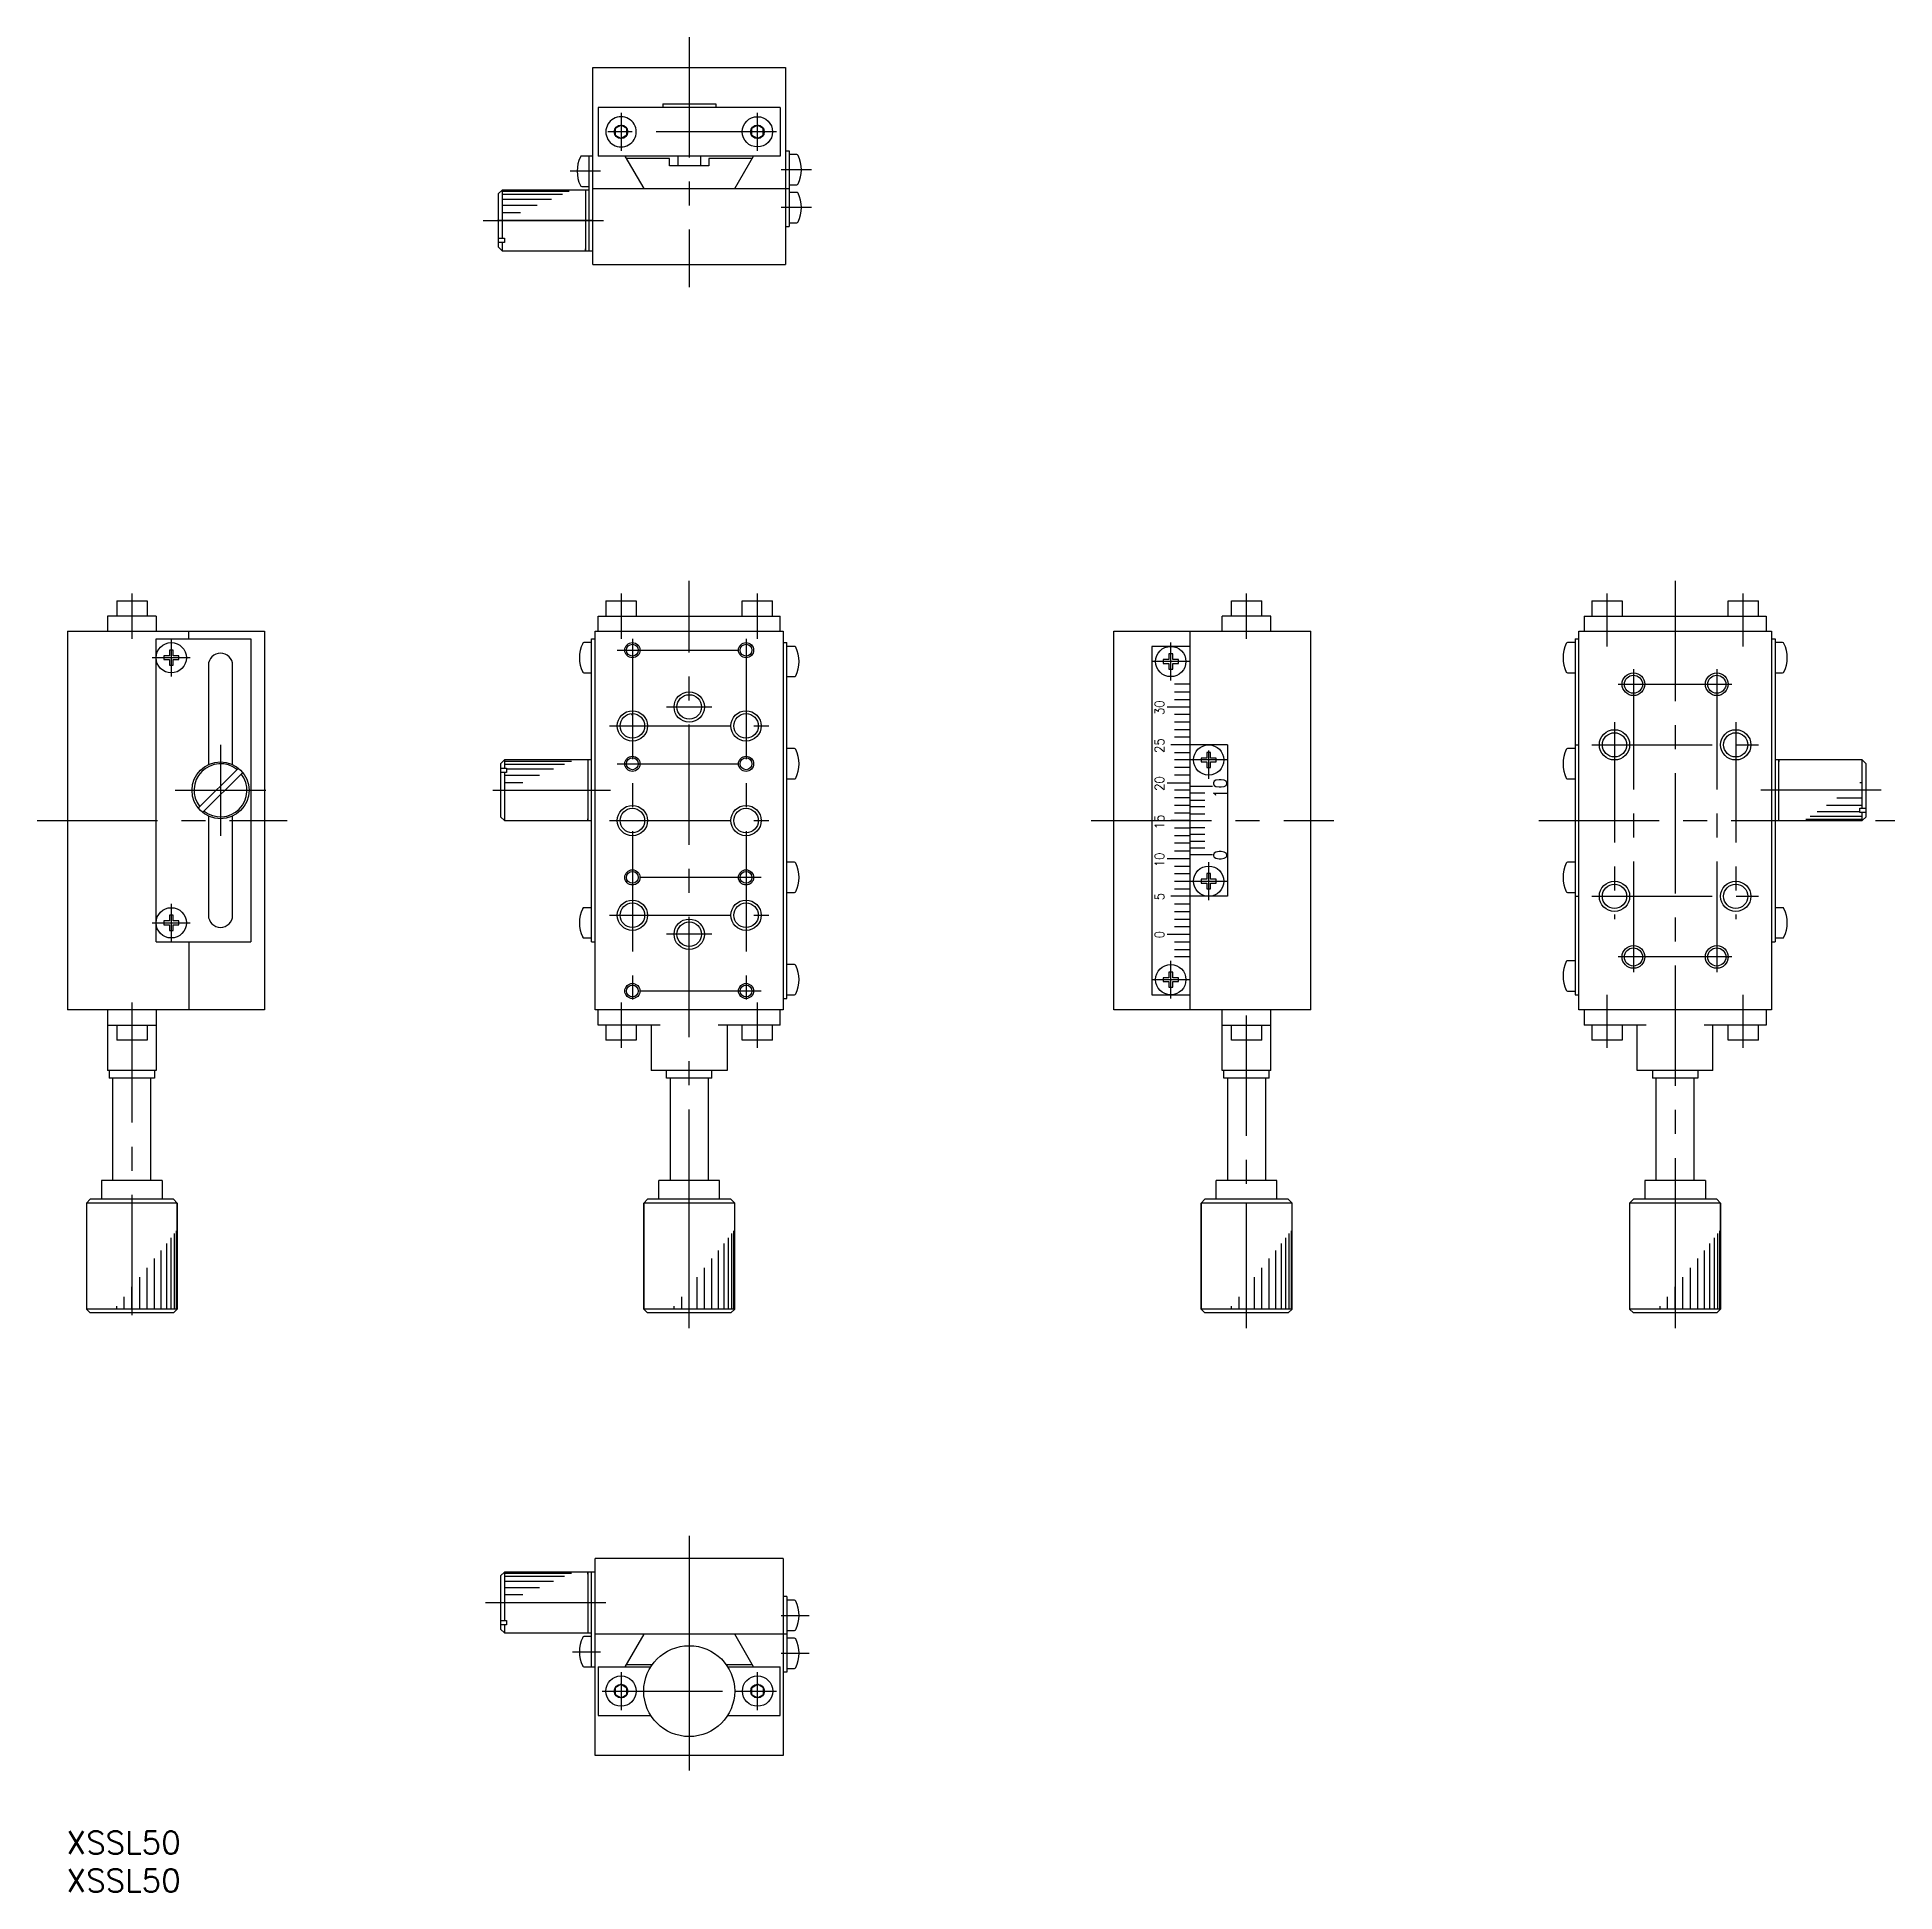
# Model space of a CAD drawing. Extents: x -4 to 241, y -8 to 237.
import ezdxf

# ---------------------------------------------------------------- set-up
doc = ezdxf.new("R2010")
doc.units = 0
doc.header["$LTSCALE"] = 0.5
doc.linetypes.add('CENTER', pattern=[50.8, 31.75, -6.35, 6.35, -6.35])
for name, color, linetype in [('MSM_CENTER', 1, 'CENTER'), ('MSM_CONTINUOUS', 7, 'CONTINUOUS'), ('MSM_NARROW', 5, 'CONTINUOUS'), ('MSM_PART_NUMBER', 7, 'CONTINUOUS')]:
    doc.layers.add(name, color=color, linetype=linetype)
doc.styles.get("Standard").update_dxf_attribs({"font": 'txt.shx', "height": 3, "bigfont": 'bigfont.shx'})

# ---------------------------------------------------------------- blocks, each defined once
blk = doc.blocks.new('*U2')
at = {"layer": 'MSM_PART_NUMBER'}
blk.add_text('XSSL50', height=3, dxfattribs=at).set_placement((0, -3))
blk = doc.blocks.new('*U3')
at = {"layer": 'MSM_PART_NUMBER'}
blk.add_text('XSSL50', height=3, dxfattribs=at).set_placement((0, -8))

msp = doc.modelspace()

# ---------------------------------------------------------------- linework, layer by layer
at = {"layer": 'MSM_CENTER'}
for p, q in [((82.16, 236.86), (82.16, 203.86)), ((73.16, 226.86), (73.16, 221.86)), ((91.16, 221.86), (91.16, 226.86)), ((93.66, 224.36), (70.66, 224.36)), ((70.46, 219.16), (66.46, 219.16)), ((98.31, 219.36), (94.31, 219.36)), ((98.31, 214.36), (94.31, 214.36)), ((54.96, 212.66), (71.46, 212.66)), ((69.46, 212.66), (56.86, 212.66)), ((82.16, 79.43), (82.16, 165.08)), ((212.28, 165.08), (212.28, 79.43)), ((8.6, 163.43), (8.6, 157.43)), ((73.16, 163.43), (73.16, 157.43)), ((91.16, 157.43), (91.16, 163.43)), ((155.72, 157.43), (155.72, 163.43)), ((155.72, 157.43), (155.72, 163.43)), ((203.28, 163.43), (203.28, 156.43)), ((221.28, 156.43), (221.28, 163.43)), ((13.8, 157.43), (13.8, 152.43)), ((74.66, 157.43), (74.66, 108.93)), ((89.66, 157.43), (89.66, 108.93)), ((145.72, 151.93), (145.72, 156.93)), ((16.3, 154.93), (11.3, 154.93)), ((72.66, 155.93), (91.66, 155.93)), ((148.22, 154.43), (143.22, 154.43)), ((206.78, 153.43), (206.78, 113.43)), ((217.78, 153.43), (217.78, 113.43)), ((204.78, 151.43), (219.78, 151.43)), ((205.28, 151.43), (205.58, 151.43)), ((218.98, 151.43), (219.28, 151.43)), ((79.16, 148.43), (85.16, 148.43)), ((71.66, 145.93), (92.66, 145.93)), ((204.28, 146.43), (204.28, 120.43)), ((220.28, 146.43), (220.28, 120.43)), ((20.3, 143.43), (20.3, 131.43)), ((150.72, 138.93), (150.72, 142.68)), ((201.28, 143.43), (223.28, 143.43)), ((205.88, 143.43), (206.28, 143.43)), ((221.88, 143.43), (222.28, 143.43)), ((72.66, 140.93), (91.66, 140.93)), ((153.22, 141.43), (148.22, 141.43)), ((153.22, 141.43), (148.22, 141.43)), ((14.3, 137.43), (26.3, 137.43)), ((56.26, 137.43), (71.76, 137.43)), ((239.48, 137.43), (222.98, 137.43)), ((-3.9, 133.43), (29.1, 133.43)), ((71.66, 133.43), (92.66, 133.43)), ((135.22, 133.43), (167.22, 133.43)), ((194.28, 133.43), (241.28, 133.43)), ((150.72, 124.18), (150.72, 127.93)), ((91.66, 125.93), (72.66, 125.93)), ((148.22, 125.43), (153.22, 125.43)), ((150.72, 122.93), (150.72, 124.18)), ((201.28, 123.43), (223.28, 123.43)), ((205.88, 123.43), (206.28, 123.43)), ((221.88, 123.43), (222.28, 123.43)), ((13.8, 122.43), (13.8, 117.43)), ((71.66, 120.93), (92.66, 120.93)), ((11.3, 119.93), (16.3, 119.93)), ((85.16, 118.43), (79.16, 118.43)), ((219.78, 115.43), (204.78, 115.43)), ((205.58, 115.43), (205.28, 115.43)), ((218.98, 115.43), (219.28, 115.43)), ((145.72, 109.93), (145.72, 114.93)), ((91.66, 110.93), (72.66, 110.93)), ((143.22, 112.43), (148.22, 112.43)), ((203.28, 110.43), (203.28, 103.43)), ((221.28, 103.43), (221.28, 110.43)), ((8.6, 109.43), (8.6, 66.43)), ((73.16, 109.43), (73.16, 103.43)), ((91.16, 103.43), (91.16, 109.43)), ((155.72, 66.43), (155.72, 109.43)), ((8.6, 82.93), (8.6, 68.93)), ((82.16, 68.93), (82.16, 82.93)), ((155.72, 68.93), (155.72, 82.93)), ((212.28, 82.93), (212.28, 68.93)), ((82.16, 66.43), (82.16, 68.93)), ((212.28, 68.93), (212.28, 66.43)), ((82.16, 39), (82.16, 23.9)), ((55.26, 30.2), (71.46, 30.2)), ((94.31, 28.5), (98.01, 28.5)), ((66.76, 23.7), (70.46, 23.7)), ((82.16, 23.9), (82.16, 6)), ((94.31, 23.5), (98.01, 23.5)), ((73.16, 21), (73.16, 16)), ((91.18, 16), (91.18, 21)), ((70.66, 18.5), (88.16, 18.5)), ((88.16, 18.5), (93.66, 18.5))]:
    msp.add_line(p, q, dxfattribs=at)
at = {"layer": 'MSM_CONTINUOUS'}
for p, q in [((69.46, 206.86), (69.46, 232.86)), ((69.46, 232.86), (94.86, 232.86)), ((94.86, 232.86), (94.86, 206.86)), ((78.66, 228.06), (78.66, 227.56)), ((78.66, 228.06), (85.66, 228.06)), ((85.66, 228.06), (85.66, 227.56)), ((70.16, 227.56), (70.16, 221.16)), ((94.16, 227.56), (70.16, 227.56)), ((94.16, 227.56), (94.16, 221.16)), ((73.16, 225.26), (72.38, 224.81)), ((72.38, 224.81), (72.38, 223.91)), ((72.38, 223.91), (73.16, 223.46)), ((73.94, 224.81), (73.16, 225.26)), ((73.94, 223.91), (73.16, 223.46)), ((73.94, 223.91), (73.94, 224.81)), ((91.16, 225.26), (90.38, 224.81)), ((90.38, 224.81), (90.38, 223.91)), ((91.16, 223.46), (90.38, 223.91)), ((91.94, 224.81), (91.16, 225.26)), ((91.16, 223.46), (91.94, 223.91)), ((91.94, 223.91), (91.94, 224.81)), ((69.46, 221.16), (67.97, 221.16)), ((68.96, 208.66), (68.96, 221.16)), ((94.16, 221.16), (70.16, 221.16)), ((73.68, 221.16), (76.16, 216.86)), ((79.56, 220.86), (73.85, 220.86)), ((79.56, 219.86), (79.56, 220.86)), ((80.66, 221.16), (80.66, 219.86)), ((83.66, 221.16), (83.66, 219.86)), ((85.36, 220.86), (84.76, 220.86)), ((84.76, 220.86), (84.76, 219.86)), ((90.47, 220.86), (85.36, 220.86)), ((88.16, 216.86), (90.64, 221.16)), ((94.86, 221.86), (95.36, 221.86)), ((94.86, 221.86), (94.86, 221.56)), ((95.36, 221.86), (95.36, 211.86)), ((96.35, 221.36), (95.36, 221.36)), ((84.76, 219.86), (79.56, 219.86)), ((56.96, 216.16), (57.46, 216.66)), ((56.96, 216.16), (56.96, 209.16)), ((68.96, 216.66), (57.46, 216.66)), ((57.46, 216.66), (57.46, 210.3)), ((67.97, 217.16), (68.96, 217.16)), ((68.46, 216.66), (68.46, 208.66)), ((69.46, 216.86), (95.36, 216.86)), ((95.36, 217.36), (96.35, 217.36)), ((96.35, 216.36), (95.36, 216.36)), ((94.86, 211.86), (95.36, 211.86)), ((95.36, 212.36), (96.35, 212.36)), ((56.96, 210.3), (57.76, 210.3)), ((57.76, 209.73), (56.96, 209.73)), ((57.46, 208.66), (56.96, 209.16)), ((57.46, 209.73), (57.46, 208.66)), ((57.46, 208.66), (69.46, 208.66)), ((57.76, 210.3), (57.76, 209.73)), ((68.46, 208.66), (68.46, 208.91)), ((69.46, 206.86), (94.86, 206.86)), ((6.6, 162.43), (10.6, 162.43)), ((6.6, 162.43), (6.6, 160.43)), ((10.6, 162.43), (10.6, 160.43)), ((71.16, 162.43), (71.16, 160.43)), ((71.16, 162.43), (75.16, 162.43)), ((75.16, 162.43), (75.16, 160.43)), ((89.16, 162.43), (93.16, 162.43)), ((89.16, 160.43), (89.16, 162.43)), ((93.16, 160.43), (93.16, 162.43)), ((153.72, 160.43), (153.72, 162.43)), ((153.72, 162.43), (157.72, 162.43)), ((157.72, 160.43), (157.72, 162.43)), ((201.28, 162.43), (201.28, 160.43)), ((201.28, 162.43), (205.28, 162.43)), ((205.28, 162.43), (205.28, 160.43)), ((219.28, 162.43), (223.28, 162.43)), ((219.28, 160.43), (219.28, 162.43)), ((223.28, 160.43), (223.28, 162.43)), ((5.4, 160.43), (5.4, 158.43)), ((11.8, 160.43), (5.4, 160.43)), ((11.8, 160.43), (11.8, 158.43)), ((70.16, 158.43), (70.16, 160.43)), ((70.16, 160.43), (94.16, 160.43)), ((94.16, 158.43), (94.16, 160.43)), ((152.52, 158.43), (152.52, 160.43)), ((158.92, 160.43), (152.52, 160.43)), ((158.92, 158.43), (158.92, 160.43)), ((200.28, 160.43), (224.28, 160.43)), ((200.28, 160.43), (200.28, 158.43)), ((224.28, 160.43), (224.28, 158.43)), ((0.1, 158.43), (0.1, 108.43)), ((0.1, 158.43), (26.1, 158.43)), ((11.8, 117.43), (11.8, 157.43)), ((11.8, 157.43), (24.3, 157.43)), ((16.1, 157.43), (16.1, 158.43)), ((24.3, 157.43), (24.3, 117.43)), ((26.1, 158.43), (26.1, 108.43)), ((69.26, 156.93), (68.27, 156.93)), ((69.26, 117.43), (69.26, 157.43)), ((69.26, 157.43), (69.76, 157.43)), ((69.76, 158.43), (94.56, 158.43)), ((69.76, 157.43), (69.76, 158.43)), ((69.76, 108.43), (69.76, 157.43)), ((94.56, 158.43), (94.56, 108.43)), ((94.56, 156.93), (95.06, 156.93)), ((95.06, 109.93), (95.06, 156.93)), ((138.22, 108.43), (138.22, 158.43)), ((138.22, 158.43), (164.22, 158.43)), ((148.22, 158.43), (148.22, 108.43)), ((164.22, 108.43), (164.22, 158.43)), ((199.08, 156.93), (198.09, 156.93)), ((199.08, 157.43), (199.08, 110.43)), ((199.08, 157.43), (199.58, 157.43)), ((199.58, 108.43), (199.58, 158.43)), ((199.58, 158.43), (224.98, 158.43)), ((224.98, 158.43), (224.98, 108.43)), ((224.98, 157.43), (225.48, 157.43)), ((225.48, 157.43), (225.48, 117.43)), ((226.47, 156.93), (225.48, 156.93)), ((13.55, 155.18), (12.8, 155.18)), ((12.8, 155.18), (12.8, 154.68)), ((12.8, 154.68), (13.55, 154.68)), ((14.05, 155.93), (13.55, 155.93)), ((13.55, 155.93), (13.55, 155.18)), ((13.55, 154.68), (13.55, 153.93)), ((14.05, 155.18), (14.05, 155.93)), ((14.8, 155.18), (14.05, 155.18)), ((14.05, 153.93), (14.05, 154.68)), ((14.05, 154.68), (14.8, 154.68)), ((14.8, 154.68), (14.8, 155.18)), ((96.05, 156.43), (95.06, 156.43)), ((148.22, 156.43), (143.22, 156.43)), ((143.22, 156.43), (143.22, 110.43)), ((145.47, 154.68), (144.72, 154.68)), ((144.72, 154.68), (144.72, 154.18)), ((145.97, 155.43), (145.47, 155.43)), ((145.47, 155.43), (145.47, 154.68)), ((145.97, 154.68), (145.97, 155.43)), ((146.72, 154.68), (145.97, 154.68)), ((146.72, 154.18), (146.72, 154.68)), ((13.55, 153.93), (14.05, 153.93)), ((18.7, 153.93), (18.7, 140.83)), ((21.9, 140.83), (21.9, 153.93)), ((68.27, 152.93), (69.26, 152.93)), ((95.06, 152.43), (96.05, 152.43)), ((144.72, 154.18), (145.47, 154.18)), ((145.47, 154.18), (145.47, 153.43)), ((145.47, 153.43), (145.97, 153.43)), ((145.97, 153.43), (145.97, 154.18)), ((145.97, 154.18), (146.72, 154.18)), ((198.09, 152.93), (199.08, 152.93)), ((225.48, 152.93), (226.47, 152.93)), ((148.22, 151.43), (146.22, 151.43)), ((146.22, 150.43), (148.22, 150.43)), ((145.22, 148.43), (148.22, 148.43)), ((146.22, 149.43), (148.22, 149.43)), ((148.22, 147.43), (146.22, 147.43)), ((148.22, 146.43), (146.22, 146.43)), ((148.22, 145.43), (146.22, 145.43)), ((96.05, 142.93), (95.06, 142.93)), ((148.22, 143.43), (145.72, 143.43)), ((148.22, 144.43), (146.22, 144.43)), ((146.22, 142.43), (148.22, 142.43)), ((153.22, 143.43), (148.22, 143.43)), ((150.47, 142.43), (150.47, 141.68)), ((150.97, 142.43), (150.47, 142.43)), ((150.97, 141.68), (150.97, 142.43)), ((153.22, 143.43), (153.22, 123.43)), ((199.08, 142.93), (198.09, 142.93)), ((199.08, 143.43), (199.58, 143.43)), ((22.66, 140.36), (17.37, 135.07)), ((23.23, 139.79), (17.94, 134.5)), ((57.26, 140.93), (57.76, 141.43)), ((57.26, 140.93), (57.26, 133.93)), ((57.26, 140.36), (58.06, 140.36)), ((58.06, 139.79), (57.26, 139.79)), ((69.26, 141.43), (57.76, 141.43)), ((57.76, 141.43), (57.76, 140.36)), ((57.76, 139.79), (57.76, 133.43)), ((58.06, 140.36), (58.06, 139.79)), ((68.76, 141.43), (68.76, 133.43)), ((148.22, 141.43), (146.22, 141.43)), ((148.22, 140.43), (146.22, 140.43)), ((149.72, 141.68), (149.72, 141.18)), ((150.47, 141.68), (149.72, 141.68)), ((149.72, 141.18), (150.47, 141.18)), ((150.47, 141.18), (150.47, 140.43)), ((150.47, 140.43), (150.97, 140.43)), ((151.72, 141.68), (150.97, 141.68)), ((150.97, 141.18), (151.72, 141.18)), ((150.97, 140.43), (150.97, 141.18)), ((151.72, 141.18), (151.72, 141.68)), ((225.98, 141.43), (225.48, 141.43)), ((225.98, 141.43), (225.98, 141.18)), ((236.98, 141.43), (225.98, 141.43)), ((225.98, 133.43), (225.98, 141.43)), ((236.98, 141.43), (237.48, 140.93)), ((236.98, 135.07), (236.98, 141.43)), ((237.48, 133.93), (237.48, 140.93)), ((95.06, 138.93), (96.05, 138.93)), ((145.22, 138.43), (148.22, 138.43)), ((148.22, 139.43), (146.22, 139.43)), ((148.22, 137.43), (146.22, 137.43)), ((151.22, 137.93), (148.22, 137.93)), ((198.09, 138.93), (199.08, 138.93)), ((148.22, 136.43), (146.22, 136.43)), ((148.22, 135.43), (146.22, 135.43)), ((150.22, 137.03), (148.22, 137.03)), ((148.22, 136.13), (150.22, 136.13)), ((150.22, 135.23), (148.22, 135.23)), ((236.68, 134.5), (236.68, 135.07)), ((236.68, 135.07), (237.48, 135.07)), ((18.7, 134.03), (18.7, 120.93)), ((21.9, 120.93), (21.9, 134.03)), ((57.76, 133.43), (57.26, 133.93)), ((57.76, 133.43), (68.76, 133.43)), ((68.76, 133.43), (68.76, 133.68)), ((68.76, 133.43), (69.26, 133.43)), ((148.22, 133.43), (145.72, 133.43)), ((148.22, 134.43), (146.22, 134.43)), ((148.22, 132.43), (146.22, 132.43)), ((148.22, 134.33), (150.22, 134.33)), ((148.22, 133.43), (150.72, 133.43)), ((148.22, 132.53), (150.22, 132.53)), ((225.48, 133.43), (236.98, 133.43)), ((237.48, 134.5), (236.68, 134.5)), ((236.98, 133.43), (236.98, 134.5)), ((237.48, 133.93), (236.98, 133.43)), ((148.22, 131.43), (146.22, 131.43)), ((148.22, 130.43), (146.22, 130.43)), ((148.22, 131.63), (150.22, 131.63)), ((148.22, 130.73), (150.22, 130.73)), ((96.05, 127.93), (95.06, 127.93)), ((145.22, 128.43), (148.22, 128.43)), ((146.22, 129.43), (148.22, 129.43)), ((148.22, 129.83), (150.22, 129.83)), ((151.22, 128.93), (148.22, 128.93)), ((199.08, 127.93), (198.09, 127.93)), ((146.22, 127.43), (148.22, 127.43)), ((146.22, 126.43), (148.22, 126.43)), ((146.22, 125.43), (148.22, 125.43)), ((149.72, 125.68), (149.72, 125.18)), ((150.47, 125.68), (149.72, 125.68)), ((149.72, 125.18), (150.47, 125.18)), ((150.47, 126.43), (150.47, 125.68)), ((150.97, 126.43), (150.47, 126.43)), ((150.47, 125.18), (150.47, 124.43)), ((150.97, 125.68), (150.97, 126.43)), ((151.72, 125.68), (150.97, 125.68)), ((150.97, 125.18), (151.72, 125.18)), ((150.97, 124.43), (150.97, 125.18)), ((151.72, 125.18), (151.72, 125.68)), ((95.06, 123.93), (96.05, 123.93)), ((148.22, 123.43), (145.72, 123.43)), ((146.22, 124.43), (148.22, 124.43)), ((153.22, 123.43), (148.22, 123.43)), ((150.47, 124.43), (150.97, 124.43)), ((198.09, 123.93), (199.08, 123.93)), ((199.08, 123.43), (199.58, 123.43)), ((12.8, 120.18), (12.8, 119.68)), ((13.55, 120.18), (12.8, 120.18)), ((13.55, 120.93), (13.55, 120.18)), ((14.05, 120.93), (13.55, 120.93)), ((14.05, 120.18), (14.05, 120.93)), ((14.8, 120.18), (14.05, 120.18)), ((14.8, 119.68), (14.8, 120.18)), ((69.26, 121.93), (68.27, 121.93)), ((146.22, 122.43), (148.22, 122.43)), ((146.22, 121.43), (148.22, 121.43)), ((146.22, 120.43), (148.22, 120.43)), ((226.47, 121.93), (225.48, 121.93)), ((12.8, 119.68), (13.55, 119.68)), ((13.55, 119.68), (13.55, 118.93)), ((13.55, 118.93), (14.05, 118.93)), ((14.05, 119.68), (14.8, 119.68)), ((14.05, 118.93), (14.05, 119.68)), ((68.27, 117.93), (69.26, 117.93)), ((145.22, 118.43), (148.22, 118.43)), ((146.22, 119.43), (148.22, 119.43)), ((225.48, 117.93), (226.47, 117.93)), ((11.8, 117.43), (24.3, 117.43)), ((16.1, 117.43), (16.1, 108.43)), ((69.26, 117.43), (69.76, 117.43)), ((146.22, 117.43), (148.22, 117.43)), ((146.22, 116.43), (148.22, 116.43)), ((148.22, 115.43), (146.22, 115.43)), ((224.98, 117.43), (225.48, 117.43)), ((96.05, 114.43), (95.06, 114.43)), ((145.47, 113.43), (145.47, 112.68)), ((145.97, 113.43), (145.47, 113.43)), ((145.97, 112.68), (145.97, 113.43)), ((199.08, 114.93), (198.09, 114.93)), ((95.06, 110.43), (96.05, 110.43)), ((143.22, 110.43), (148.22, 110.43)), ((144.72, 112.68), (144.72, 112.18)), ((145.47, 112.68), (144.72, 112.68)), ((144.72, 112.18), (145.47, 112.18)), ((145.47, 112.18), (145.47, 111.43)), ((145.47, 111.43), (145.97, 111.43)), ((146.72, 112.68), (145.97, 112.68)), ((145.97, 112.18), (146.72, 112.18)), ((145.97, 111.43), (145.97, 112.18)), ((146.72, 112.18), (146.72, 112.68)), ((198.09, 110.93), (199.08, 110.93)), ((199.08, 110.43), (199.58, 110.43)), ((26.1, 108.43), (0.1, 108.43)), ((5.4, 108.43), (5.4, 100.43)), ((11.8, 108.43), (11.8, 100.43)), ((94.56, 108.43), (69.76, 108.43)), ((70.16, 106.43), (70.16, 108.43)), ((94.16, 106.43), (94.16, 108.43)), ((94.56, 109.93), (95.06, 109.93)), ((164.22, 108.43), (138.22, 108.43)), ((152.52, 100.43), (152.52, 108.43)), ((158.92, 100.43), (158.92, 108.43)), ((224.98, 108.43), (199.58, 108.43)), ((200.28, 108.43), (200.28, 106.43)), ((224.28, 108.43), (224.28, 106.43)), ((5.4, 106.43), (11.8, 106.43)), ((6.6, 106.43), (6.6, 104.43)), ((10.6, 106.43), (10.6, 104.43)), ((78.32, 106.43), (70.16, 106.43)), ((71.16, 106.43), (70.16, 106.43)), ((71.16, 106.43), (71.16, 104.43)), ((75.16, 106.43), (75.16, 104.43)), ((77.16, 106.43), (77.16, 100.43)), ((94.16, 106.43), (86, 106.43)), ((87.16, 106.43), (87.16, 100.43)), ((93.16, 106.43), (89.16, 106.43)), ((89.16, 104.43), (89.16, 106.43)), ((93.16, 104.43), (93.16, 106.43)), ((152.52, 106.43), (158.92, 106.43)), ((153.72, 104.43), (153.72, 106.43)), ((157.72, 104.43), (157.72, 106.43)), ((208.44, 106.43), (200.28, 106.43)), ((201.28, 106.43), (201.28, 104.43)), ((205.28, 106.43), (205.28, 104.43)), ((207.28, 100.43), (207.28, 106.43)), ((224.28, 106.43), (216.12, 106.43)), ((217.28, 100.43), (217.28, 106.43)), ((219.28, 104.43), (219.28, 106.43)), ((223.28, 104.43), (223.28, 106.43)), ((10.6, 104.43), (6.6, 104.43)), ((75.16, 104.43), (71.16, 104.43)), ((93.16, 104.43), (89.16, 104.43)), ((157.72, 104.43), (153.72, 104.43)), ((205.28, 104.43), (201.28, 104.43)), ((223.28, 104.43), (219.28, 104.43)), ((11.8, 100.43), (5.4, 100.43)), ((5.6, 100.43), (5.6, 99.43)), ((11.6, 99.43), (5.6, 99.43)), ((6.1, 85.93), (6.1, 99.43)), ((11.1, 85.93), (11.1, 99.43)), ((11.6, 100.43), (11.6, 99.43)), ((87.16, 100.43), (77.16, 100.43)), ((79.16, 99.43), (79.16, 100.43)), ((85.16, 99.43), (79.16, 99.43)), ((79.66, 99.43), (79.66, 85.93)), ((84.66, 99.43), (84.66, 85.93)), ((85.16, 99.43), (85.16, 100.43)), ((158.92, 100.43), (152.52, 100.43)), ((152.72, 99.43), (152.72, 100.43)), ((158.72, 99.43), (152.72, 99.43)), ((153.22, 99.43), (153.22, 85.93)), ((158.22, 99.43), (158.22, 85.93)), ((158.72, 99.43), (158.72, 100.43)), ((217.28, 100.43), (207.28, 100.43)), ((209.28, 100.43), (209.28, 99.43)), ((215.28, 99.43), (209.28, 99.43)), ((209.78, 85.93), (209.78, 99.43)), ((214.78, 85.93), (214.78, 99.43)), ((215.28, 100.43), (215.28, 99.43)), ((4.6, 85.93), (4.6, 83.43)), ((12.6, 85.93), (4.6, 85.93)), ((12.6, 85.93), (11.1, 85.93)), ((12.6, 85.93), (12.6, 83.43)), ((12.6, 85.93), (12.6, 83.43)), ((79.66, 85.93), (78.16, 85.93)), ((78.16, 83.43), (78.16, 85.93)), ((86.16, 85.93), (78.16, 85.93)), ((78.16, 83.43), (78.16, 85.93)), ((86.16, 83.43), (86.16, 85.93)), ((151.72, 83.43), (151.72, 85.93)), ((159.72, 85.93), (151.72, 85.93)), ((151.72, 83.43), (151.72, 85.93)), ((159.72, 85.93), (158.22, 85.93)), ((159.72, 83.43), (159.72, 85.93)), ((216.28, 85.93), (208.28, 85.93)), ((208.28, 85.93), (208.28, 83.43)), ((214.78, 85.93), (209.78, 85.93)), ((216.28, 85.93), (216.28, 83.43)), ((216.28, 85.93), (216.28, 83.43)), ((2.6, 82.93), (3.1, 83.43)), ((14.1, 83.43), (3.1, 83.43)), ((14.1, 83.43), (14.6, 82.93)), ((76.16, 82.93), (76.66, 83.43)), ((87.66, 83.43), (76.66, 83.43)), ((86.16, 83.43), (78.16, 83.43)), ((87.66, 83.43), (88.16, 82.93)), ((149.72, 82.93), (150.22, 83.43)), ((161.22, 83.43), (150.22, 83.43)), ((161.22, 83.43), (161.72, 82.93)), ((206.28, 82.93), (206.78, 83.43)), ((217.78, 83.43), (206.78, 83.43)), ((217.78, 83.43), (218.28, 82.93)), ((2.6, 82.93), (2.6, 68.93)), ((14.6, 82.93), (2.6, 82.93)), ((14.6, 82.93), (14.6, 68.93)), ((14.6, 68.93), (14.6, 82.93)), ((76.16, 68.93), (76.16, 82.93)), ((88.16, 82.93), (76.16, 82.93)), ((76.16, 82.93), (76.16, 68.93)), ((88.16, 68.93), (88.16, 82.93)), ((149.72, 82.93), (149.72, 68.93)), ((161.72, 82.93), (149.72, 82.93)), ((149.72, 68.93), (149.72, 82.93)), ((161.72, 68.93), (161.72, 82.93)), ((218.28, 82.93), (206.28, 82.93)), ((206.28, 82.93), (206.28, 68.93)), ((218.28, 68.93), (218.28, 82.93)), ((218.28, 82.93), (218.28, 68.93)), ((3.1, 68.43), (2.6, 68.93)), ((14.6, 68.93), (2.6, 68.93)), ((14.1, 68.43), (14.6, 68.93)), ((76.16, 68.93), (76.66, 68.43)), ((88.16, 68.93), (76.16, 68.93)), ((88.16, 68.93), (87.66, 68.43)), ((161.72, 68.93), (149.72, 68.93)), ((149.72, 68.93), (150.22, 68.43)), ((161.72, 68.93), (161.22, 68.43)), ((206.37, 68.93), (206.28, 68.93)), ((206.78, 68.43), (206.28, 68.93)), ((206.64, 68.93), (206.37, 68.93)), ((207.08, 68.93), (206.64, 68.93)), ((207.68, 68.93), (207.08, 68.93)), ((208.42, 68.93), (207.68, 68.93)), ((209.28, 68.93), (208.42, 68.93)), ((210.26, 68.93), (209.28, 68.93)), ((211.24, 68.93), (210.26, 68.93)), ((212.28, 68.93), (211.24, 68.93)), ((218.28, 68.93), (212.28, 68.93)), ((217.78, 68.43), (218.28, 68.93)), ((14.1, 68.43), (3.1, 68.43)), ((87.66, 68.43), (76.66, 68.43)), ((161.22, 68.43), (150.22, 68.43)), ((217.78, 68.43), (206.78, 68.43)), ((69.76, 34.2), (69.76, 36)), ((94.56, 36), (69.76, 36)), ((94.56, 36), (94.56, 10)), ((57.26, 33.7), (57.76, 34.2)), ((57.26, 33.7), (57.26, 26.7)), ((68.76, 34.2), (57.76, 34.2)), ((57.76, 34.2), (57.76, 27.84)), ((69.26, 34.2), (68.76, 34.2)), ((68.76, 33.95), (68.76, 34.2)), ((68.76, 34.2), (68.76, 26.2)), ((69.26, 21.7), (69.26, 34.2)), ((69.76, 34.2), (69.26, 34.2)), ((69.76, 10), (69.76, 34.2)), ((95.06, 31), (94.56, 31)), ((95.06, 31), (95.06, 21)), ((96.05, 30.5), (95.06, 30.5)), ((57.26, 27.84), (58.06, 27.84)), ((58.06, 27.27), (57.26, 27.27)), ((57.76, 27.27), (57.76, 26.2)), ((58.06, 27.84), (58.06, 27.27)), ((57.76, 26.2), (57.26, 26.7)), ((57.76, 26.2), (69.26, 26.2)), ((69.26, 25.7), (68.27, 25.7)), ((95.06, 26), (69.76, 26)), ((76.16, 26), (73.68, 21.7)), ((90.64, 21.7), (88.16, 26)), ((95.06, 26.5), (96.05, 26.5)), ((96.05, 25.5), (95.06, 25.5)), ((68.27, 21.7), (69.26, 21.7)), ((69.26, 21.7), (69.76, 21.7)), ((70.16, 21.7), (70.16, 15.3)), ((70.16, 21.7), (77.08, 21.7)), ((73.85, 22), (77.29, 22)), ((87.03, 22), (90.47, 22)), ((87.24, 21.7), (94.18, 21.7)), ((94.18, 15.3), (94.18, 21.7)), ((94.56, 21.3), (94.56, 21)), ((95.06, 21), (94.56, 21)), ((95.06, 21.5), (96.05, 21.5)), ((73.16, 19.4), (72.38, 18.95)), ((72.38, 18.95), (72.38, 18.05)), ((72.38, 18.05), (73.16, 17.6)), ((73.16, 19.4), (73.94, 18.95)), ((73.16, 17.6), (73.94, 18.05)), ((73.94, 18.05), (73.94, 18.95)), ((90.4, 18.95), (91.18, 19.4)), ((90.4, 18.95), (90.4, 18.05)), ((90.4, 18.05), (91.18, 17.6)), ((91.96, 18.95), (91.18, 19.4)), ((91.18, 17.6), (91.96, 18.05)), ((91.96, 18.05), (91.96, 18.95)), ((70.16, 15.3), (77.08, 15.3)), ((87.25, 15.3), (94.18, 15.3)), ((94.56, 10), (69.76, 10))]:
    msp.add_line(p, q, dxfattribs=at)
for centre, radius in [((91.16, 224.36), 2), ((73.16, 224.36), 0.9), ((91.16, 224.36), 0.9), ((13.8, 154.93), 2), ((74.66, 155.93), 0.784), ((89.66, 155.93), 0.784), ((145.72, 154.43), 2), ((206.78, 151.43), 1.2), ((217.78, 151.43), 1.2), ((82.16, 148.43), 1.62), ((74.66, 145.93), 1.62), ((89.66, 145.93), 1.62), ((204.28, 143.43), 1.6), ((220.28, 143.43), 1.6), ((150.72, 141.43), 2), ((20.3, 137.43), 3.76), ((74.66, 140.93), 0.784), ((89.66, 140.93), 0.784), ((74.66, 133.43), 1.62), ((89.66, 133.43), 1.62), ((74.66, 125.93), 0.784), ((89.66, 125.93), 0.783), ((150.72, 125.43), 2), ((204.28, 123.43), 1.6), ((220.28, 123.43), 1.6), ((13.8, 119.93), 2), ((74.66, 120.93), 1.62), ((89.66, 120.93), 1.62), ((82.16, 118.43), 1.62), ((206.78, 115.43), 1.2), ((217.78, 115.43), 1.2), ((145.72, 112.43), 2), ((74.66, 110.93), 0.784), ((89.66, 110.93), 0.784), ((82.16, 18.5), 6), ((73.16, 18.5), 2), ((91.18, 18.5), 2), ((73.16, 18.5), 0.9), ((91.18, 18.5), 0.9)]:
    msp.add_circle(centre, radius, dxfattribs=at)
for centre, radius, start, end in [((73.16, 224.36), 2, 90, 150), ((73.16, 224.36), 2, 30, 90), ((73.16, 224.36), 2, 150, 270), ((73.16, 224.36), 2, 270, 330), ((73.16, 224.36), 2, 330, 30), ((71.72, 219.16), 4.35, 154.3284, 205.6716), ((67.97, 220.96), 0.2, 90, 154.3284), ((96.35, 221.16), 0.2, 25.6716, 90), ((92.61, 219.36), 4.35, 334.3284, 25.6716), ((67.97, 217.36), 0.2, 205.6716, 270), ((96.35, 217.56), 0.2, 270, 334.3284), ((96.35, 216.16), 0.2, 25.6716, 90), ((92.61, 214.36), 4.35, 334.3284, 25.6716), ((96.35, 212.56), 0.2, 270, 334.3284), ((68.27, 156.73), 0.2, 90, 154.3284), ((198.09, 156.73), 0.2, 90, 154.3284), ((226.47, 156.73), 0.2, 25.6716, 90), ((20.3, 153.93), 1.6, 0, 180), ((72.02, 154.93), 4.35, 154.3284, 205.6716), ((96.05, 156.23), 0.2, 25.6716, 90), ((92.31, 154.43), 4.35, 334.3284, 25.6716), ((201.84, 154.93), 4.35, 154.3284, 205.6716), ((222.73, 154.93), 4.35, 334.3284, 25.6716), ((68.27, 153.13), 0.2, 205.6716, 270), ((96.05, 152.63), 0.2, 270, 334.3284), ((198.09, 153.13), 0.2, 205.6716, 270), ((226.47, 153.13), 0.2, 270, 334.3284), ((96.05, 142.73), 0.2, 25.6716, 90), ((92.31, 140.93), 4.35, 334.3284, 25.6716), ((201.84, 140.93), 4.35, 154.3284, 205.6716), ((198.09, 142.73), 0.2, 90, 154.3284), ((20.3, 137.43), 3.5, 51.5624, 218.4376), ((20.3, 137.43), 3.5, 231.5624, 38.4376), ((96.05, 139.13), 0.2, 270, 334.3284), ((198.09, 139.13), 0.2, 205.6716, 270), ((96.05, 127.73), 0.2, 25.6716, 90), ((92.31, 125.93), 4.35, 334.3284, 25.6716), ((201.84, 125.93), 4.35, 154.3284, 205.6716), ((198.09, 127.73), 0.2, 90, 154.3284), ((96.05, 124.13), 0.2, 270, 334.3284), ((198.09, 124.13), 0.2, 205.6716, 270), ((20.3, 120.93), 1.6, 180, 0), ((72.02, 119.93), 4.35, 154.3284, 205.6716), ((68.27, 121.73), 0.2, 90, 154.3284), ((226.47, 121.73), 0.2, 25.6716, 90), ((222.73, 119.93), 4.35, 334.3284, 25.6716), ((68.27, 118.13), 0.2, 205.6716, 270), ((226.47, 118.13), 0.2, 270, 334.3284), ((96.05, 114.23), 0.2, 25.6716, 90), ((92.31, 112.43), 4.35, 334.3284, 25.6716), ((201.84, 112.93), 4.35, 154.3284, 205.6716), ((198.09, 114.73), 0.2, 90, 154.3284), ((96.05, 110.63), 0.2, 270, 334.3284), ((198.09, 111.13), 0.2, 205.6716, 270), ((96.05, 30.3), 0.2, 25.6716, 90), ((92.31, 28.5), 4.35, 334.3284, 25.6716), ((72.02, 23.7), 4.35, 154.3284, 205.6716), ((68.27, 25.5), 0.2, 90, 154.3284), ((96.05, 26.7), 0.2, 270, 334.3284), ((96.05, 25.3), 0.2, 25.6716, 90), ((92.31, 23.5), 4.35, 334.3284, 25.6716), ((82.16, 18.5), 6, 41.8103, 43.1047), ((68.27, 21.9), 0.2, 205.6716, 270), ((96.05, 21.7), 0.2, 270, 334.3284)]:
    msp.add_arc(centre, radius, start, end, dxfattribs=at)
at = {"layer": 'MSM_NARROW'}
for p, q in [((57.46, 216.52), (66.32, 216.52)), ((57.46, 216.12), (65.42, 216.12)), ((57.46, 215.49), (63.97, 215.49)), ((57.46, 214.66), (62.09, 214.66)), ((57.46, 213.7), (59.9, 213.7)), ((57.54, 212.66), (57.46, 212.66)), ((57.76, 141.29), (66.62, 141.29)), ((57.76, 140.89), (65.72, 140.89)), ((58.06, 140.26), (64.27, 140.26)), ((57.76, 139.43), (62.39, 139.43)), ((57.76, 138.47), (60.2, 138.47)), ((57.84, 137.43), (57.76, 137.43)), ((236.98, 137.43), (235.14, 137.43)), ((236.65, 138.47), (236.98, 138.47)), ((236.98, 135.43), (232.24, 135.43)), ((236.98, 136.39), (233.64, 136.39)), ((236.98, 133.57), (229.52, 133.57)), ((236.98, 133.97), (230.11, 133.97)), ((236.68, 134.6), (231.03, 134.6)), ((14.24, 68.93), (14.24, 78.91)), ((14.51, 68.93), (14.51, 79.25)), ((87.8, 68.93), (87.8, 78.91)), ((88.07, 68.93), (88.07, 79.25)), ((161.36, 68.93), (161.36, 78.91)), ((161.63, 68.93), (161.63, 79.25)), ((217.92, 68.93), (217.92, 78.91)), ((218.19, 68.93), (218.19, 79.25)), ((12.46, 68.93), (12.46, 76.68)), ((13.2, 68.93), (13.2, 77.61)), ((13.8, 68.93), (13.8, 78.36)), ((86.02, 68.93), (86.02, 76.68)), ((86.76, 68.93), (86.76, 77.61)), ((87.36, 68.93), (87.36, 78.36)), ((159.58, 68.93), (159.58, 76.68)), ((160.32, 68.93), (160.32, 77.61)), ((160.92, 68.93), (160.92, 78.36)), ((216.14, 68.93), (216.14, 76.68)), ((216.88, 68.93), (216.88, 77.61)), ((217.48, 68.93), (217.48, 78.36)), ((10.62, 68.93), (10.62, 74.39)), ((11.6, 68.93), (11.6, 75.61)), ((84.18, 68.93), (84.18, 74.39)), ((85.16, 68.93), (85.16, 75.61)), ((157.74, 68.93), (157.74, 74.39)), ((158.72, 68.93), (158.72, 75.61)), ((214.3, 68.93), (214.3, 74.39)), ((215.28, 68.93), (215.28, 75.61)), ((8.6, 68.93), (8.6, 71.86)), ((9.64, 68.93), (9.64, 73.17)), ((82.16, 68.93), (82.16, 71.86)), ((83.2, 68.93), (83.2, 73.17)), ((155.72, 68.93), (155.72, 71.86)), ((156.76, 68.93), (156.76, 73.17)), ((212.28, 68.93), (212.28, 71.86)), ((213.32, 68.93), (213.32, 73.17)), ((6.58, 69.34), (6.58, 68.93)), ((7.56, 70.56), (7.56, 68.93)), ((80.14, 69.34), (80.14, 68.93)), ((81.12, 70.56), (81.12, 68.93)), ((153.7, 69.34), (153.7, 68.93)), ((154.68, 70.56), (154.68, 68.93)), ((210.26, 69.34), (210.26, 68.93)), ((211.24, 70.56), (211.24, 68.93)), ((57.76, 34.06), (66.62, 34.06)), ((57.76, 33.66), (65.72, 33.66)), ((57.76, 33.03), (64.27, 33.03)), ((57.76, 32.2), (62.39, 32.2)), ((57.76, 31.24), (60.2, 31.24)), ((57.84, 30.2), (57.76, 30.2))]:
    msp.add_line(p, q, dxfattribs=at)
for centre, radius in [((74.66, 155.93), 1), ((89.66, 155.93), 1), ((206.78, 151.43), 1.5), ((217.78, 151.43), 1.5), ((82.16, 148.43), 2), ((74.66, 145.93), 2), ((89.66, 145.93), 2), ((204.28, 143.43), 2), ((220.28, 143.43), 2), ((74.66, 140.93), 1), ((89.66, 140.93), 1), ((74.66, 133.43), 2), ((89.66, 133.43), 2), ((74.66, 125.93), 1), ((89.66, 125.93), 1), ((204.28, 123.43), 2), ((220.28, 123.43), 2), ((74.66, 120.93), 2), ((89.66, 120.93), 2), ((82.16, 118.43), 2), ((206.78, 115.43), 1.5), ((217.78, 115.43), 1.5), ((74.66, 110.93), 1), ((89.66, 110.93), 1)]:
    msp.add_circle(centre, radius, dxfattribs=at)
msp.add_arc((74.46, 147.32), 0.2, 0, 64.3284, dxfattribs=at)

# ---------------------------------------------------------------- block references
at = {"layer": 'MSM_CONTINUOUS'}
for name in ['*U2', '*U3']:
    msp.add_blockref(name, (0, 0), dxfattribs=at)

# ---------------------------------------------------------------- texts
at = {"layer": 'MSM_CONTINUOUS', "width": 0.9}
for s, height, p in [('30', 1.25, (144.85, 147.36)), ('25', 1.25, (144.85, 142.36)), ('20', 1.25, (144.85, 137.36)), ('10', 1.75, (153.1, 136.32)), ('15', 1.25, (144.85, 132.28)), ('10', 1.25, (144.85, 127.28)), ('0', 1.75, (153.1, 128.18)), ('5', 1.25, (144.85, 122.89)), ('0', 1.25, (144.85, 117.89))]:
    msp.add_text(s, height=height, rotation=90, dxfattribs=at).set_placement(p)

doc.saveas('drawing.dxf')
